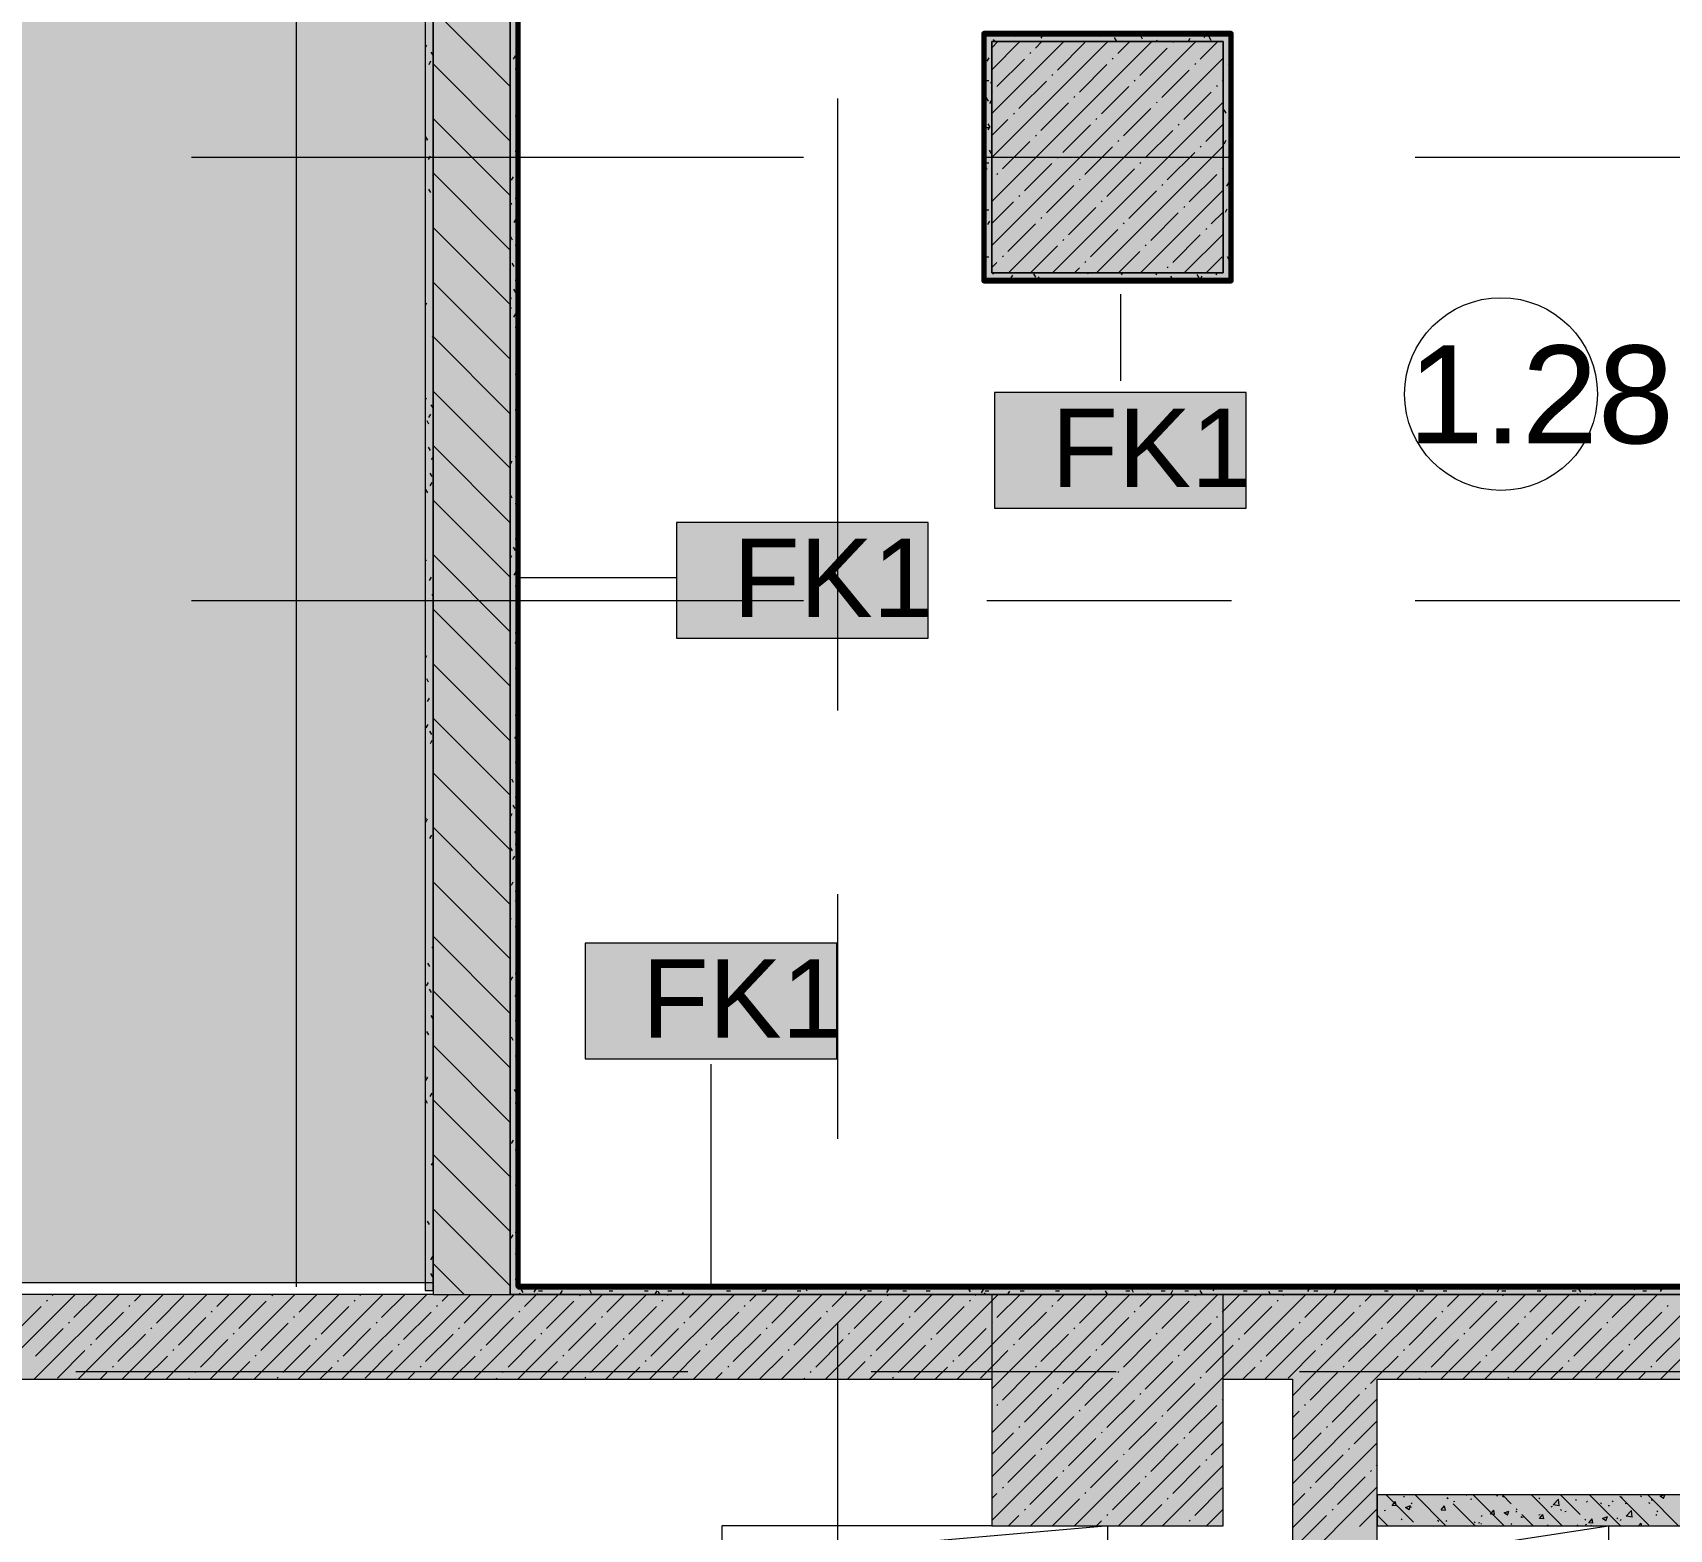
# Model space of a CAD drawing. Header units: millimetres. Extents: x -3817 to 677485, y -22715 to 103890.
# Drawn here: x 27765 to 32011, y 16502 to 20384 of the extents above; entities that cross this region are included whole.
import ezdxf

# ---------------------------------------------------------------- set-up
doc = ezdxf.new("R2010")
doc.units = ezdxf.units.MM
doc.layers.add('PDF _Геометрия', color=7, linetype='Continuous', true_color=0x1d1d1d)
doc.layers.add('PDF _Сплошная заливка', color=7, linetype='Continuous', true_color=0xffffff)
doc.layers.add('PDF _Текст', color=7, linetype='Continuous')
doc.styles.add('PDF GOST-Common', font='arial.ttf')

msp = doc.modelspace()

# ---------------------------------------------------------------- hatches: boundary and pattern name
at = {"layer": 'PDF _Сплошная заливка', "transparency": 33554559}
for points in [[(29003.3, 17131.3), (29023.3, 17132.3), (29023.3, 21811.3), (29003.3, 21811.3), (29003.3, 18863.3)], [(30853.3, 20361.3), (30853.3, 20381.3), (30233.3, 20381.3), (30233.3, 20361.3), (30253.3, 20361.3)], [(30853.3, 19761.3), (30873.3, 19761.3), (30873.3, 20381.3), (30853.3, 20381.3), (30853.3, 20361.3)], [(33133.3, 17111.3), (33633.7, 17111.3), (33633.7, 17131.3), (29003.3, 17131.3), (29003.3, 17111.3), (31253.3, 17111.3)], [(31253.3, 15691.3), (31253.3, 16891.3), (31033.3, 16891.3), (31033.3, 15691.3), (31121.3, 15691.3)]]:
    msp.add_hatch(color=256, dxfattribs=at).paths.add_polyline_path(points)
at = {"layer": 'PDF _Сплошная заливка', "true_color": 0xd9d9d9, "transparency": 33554559}
msp.add_hatch(color=254, dxfattribs=at).paths.add_polyline_path([(28783.3, 17142.3), (28803.3, 17142.3), (28803.3, 21111.3), (23933.3, 21111.3), (23933.3, 21099.8), (25312.5, 19348.5), (24999.2, 18764.4), (25916, 19539.8), (25643.1, 18916.1), (27040, 17142.3), (28404, 17142.3)])
at = {"layer": 'PDF _Сплошная заливка', "transparency": 33554559}
h = msp.add_hatch(color=256, dxfattribs=at)
h.paths.add_polyline_path([(26653.3, 16891.3), (30253.3, 16891.3), (30253.3, 17111.3), (26653.3, 17111.3), (26653.3, 16999.3)], flags=0)
h.paths.add_polyline_path([(26053.3, 16891.3), (26053.3, 17111.3), (22753.3, 17111.3), (22753.3, 16891.3), (25686.6, 16891.3)], flags=0)
h.paths.add_polyline_path([(31253.3, 16891.3), (33133.3, 16891.3), (33133.3, 17111.3), (30853.3, 17111.3), (30853.3, 16891.3), (31121.3, 16891.3)], flags=0)

# ---------------------------------------------------------------- linework, layer by layer
at = {"layer": 'PDF _Геометрия', "color": 9, "lineweight": 9, "true_color": 0xc0c0c0}
for points in [[(26593.3, 28410.9), (28803.3, 28410.9), (28803.3, 17111.3), (22753.3, 17111.3), (22753.3, 16891.3), (24383.3, 16891.3), (24383.3, 15911.3), (23033.3, 15911.3), (23033.3, 16511.3), (23033.3, 16711.3), (22753.3, 16711.3), (22753.3, 16511.3), (22833.3, 16511.3), (22833.3, 15911.3), (22833.3, 15691.3), (22833.3, 16491.3), (22833.3, 16511.3), (22153.3, 16511.3), (22153.3, 17111.3), (22153.3, 17121.3), (22133.3, 17121.3), (22133.3, 17111.3), (22133.3, 16491.3), (22153.3, 16491.3)], [(33133.3, 17111.3), (29003.3, 17111.3), (29003.3, 21811.3), (34253.3, 21811.3)], [(34253.3, 21811.3), (29023.3, 21811.3), (29003.3, 21811.3), (29003.3, 17131.3), (29003.3, 17111.3), (33633.7, 17111.3)], [(33612.7, 17131.3), (29023.3, 17131.3)], [(30853.3, 16891.3), (31033.3, 16891.3), (31033.3, 15911.3), (24583.3, 15911.3), (24583.3, 16891.3), (26053.3, 16891.3)], [(26653.3, 16891.3), (30253.3, 16891.3)], [(33133.3, 16591.3), (31253.3, 16591.3), (31253.3, 16891.3), (33133.3, 16891.3)], [(33653.7, 15891.3), (31253.3, 15891.3), (31253.3, 15911.3), (31253.3, 16511.3), (33133.3, 16511.3)]]:
    msp.add_lwpolyline(points, dxfattribs=at)
for points in [[(28783.3, 28401.3), (28783.3, 17121.3), (28803.3, 17121.3), (28803.3, 28401.3)], [(30853.3, 20381.3), (30233.3, 20381.3), (30233.3, 20361.3), (30233.3, 19741.3), (30253.3, 19741.3), (30873.3, 19741.3), (30873.3, 19761.3), (30873.3, 20381.3)], [(30853.3, 19761.3), (30253.3, 19761.3), (30253.3, 20361.3), (30853.3, 20361.3)]]:
    msp.add_lwpolyline(points, close=True, dxfattribs=at)
at = {"layer": 'PDF _Геометрия', "color": 7, "lineweight": 9}
for points in [[(29023.3, 17132.3), (29023.3, 21791.3)], [(30587.1, 19706.5), (30587.1, 19480.9)], [(29023.8, 18971.5), (29434.7, 18971.5)], [(29524.8, 17131.8), (29524.8, 17708.6)], [(28803.3, 17111.3), (29003.3, 17111.3)], [(31253.3, 16511.3), (31253.3, 16591.3), (31253.3, 16511.3), (31853.3, 16511.3), (31853.3, 16111.3), (31253.3, 16111.3), (31333.3, 16431.3), (31853.3, 16511.3)], [(30553.3, 16511.3), (30553.3, 16111.8), (29553.3, 16111.8), (29553.3, 16511.8), (30253.3, 16511.8)], [(29553.3, 16111.8), (29633.3, 16431.8), (30547.8, 16511.3)]]:
    msp.add_lwpolyline(points, dxfattribs=at)
at = {"layer": 'PDF _Геометрия', "color": 231, "lineweight": 9, "true_color": 0xff80c0}
msp.add_lwpolyline([(29024.3, 21791.3), (29023.3, 21791.3), (29023.3, 17132.3), (29023.3, 17131.3)], dxfattribs=at)
at = {"layer": 'PDF _Геометрия', "color": 231, "lineweight": 70, "true_color": 0xff80c0}
for points in [[(33613.7, 17131.3), (33613.7, 19620.3), (33612.7, 19620.3), (33612.7, 17132.3), (29024.3, 17132.3), (29024.3, 21790.3), (34232.3, 21790.3), (34232.3, 21661.3), (34233.3, 21661.3)], [(29023.3, 17131.3), (33612.7, 17131.3)]]:
    msp.add_lwpolyline(points, dxfattribs=at)
at = {"layer": 'PDF _Геометрия', "color": 8, "lineweight": 9, "true_color": 0x808080}
msp.add_lwpolyline([(28803.3, 21111.3), (23924.2, 21111.3), (25312.5, 19348.5), (24999.2, 18764.4), (25916, 19539.8), (25643.1, 18916.1), (27040, 17142.3), (28803.3, 17142.3)], close=True, dxfattribs=at)
at = {"layer": 'PDF _Геометрия', "color": 253, "lineweight": 9, "true_color": 0xaaaaaa}
for points in [[(28447.8, 21111.3), (28447.8, 17131.3)], [(29853.3, 18626), (29853.3, 20213.5)], [(28176.9, 20061.3), (29764.4, 20061.3)], [(30240.6, 20061.3), (30875.6, 20061.3)], [(31351.9, 20061.3), (32939.4, 20061.3)], [(28176.9, 18911.3), (29764.4, 18911.3)], [(30240.6, 18911.3), (30875.6, 18911.3)], [(31351.9, 18911.3), (32939.4, 18911.3)], [(29853.3, 17514.8), (29853.3, 18149.8)], [(29853.3, 15451), (29853.3, 17038.5)], [(27876.9, 16911.3), (29464.4, 16911.3)], [(29940.6, 16911.3), (30575.6, 16911.3)], [(31051.9, 16911.3), (32639.4, 16911.3)]]:
    msp.add_lwpolyline(points, dxfattribs=at)
at = {"layer": 'PDF _Геометрия', "lineweight": 9}
for points in [[(29003.3, 20244.7), (28803.3, 20444.7)], [(30253.3, 20288.3), (30326.3, 20361.3)], [(30253.3, 20174.3), (30440.3, 20361.3)], [(30253.3, 20060.2), (30554.4, 20361.3)], [(30253.3, 19946.2), (30668.4, 20361.3)], [(30253.3, 19832.1), (30782.5, 20361.3)], [(30253.3, 20345.3), (30269.3, 20361.3)], [(30366.5, 20344.6), (30383.3, 20361.3)], [(30423.5, 20287.5), (30494.8, 20358.8)], [(30580.4, 20330.3), (30611.4, 20361.3)], [(30637.4, 20273.3), (30708.7, 20344.6)], [(30722.9, 20358.8), (30725.3, 20361.2)], [(30794.2, 20316), (30839.5, 20361.3)], [(29003.3, 20103.2), (28803.3, 20303.2)], [(30266.7, 20244.8), (30338, 20316)], [(30296.5, 19761.3), (30853.3, 20318.1)], [(30352.3, 20330.3), (30354.6, 20332.7)], [(30480.6, 20230.5), (30551.9, 20301.8)], [(30566.1, 20316), (30568.5, 20318.4)], [(30779.9, 20301.8), (30782.3, 20304.2)], [(30323.8, 20187.7), (30395, 20259)], [(30409.3, 20273.3), (30411.7, 20275.6)], [(30623.1, 20259), (30625.5, 20261.4)], [(30694.4, 20216.3), (30765.7, 20287.5)], [(30851.2, 20259), (30853.3, 20261.1)], [(30253.3, 20231.3), (30254.8, 20232.9)], [(30466.3, 20216.3), (30468.7, 20218.6)], [(30537.6, 20173.5), (30608.9, 20244.8)], [(30751.4, 20159.2), (30822.7, 20230.5)], [(30837, 20244.8), (30839.3, 20247.1)], [(30309.5, 20173.5), (30311.9, 20175.9)], [(30380.8, 20130.7), (30452.1, 20202)], [(30410.6, 19761.3), (30853.3, 20204)], [(30594.6, 20116.5), (30665.9, 20187.7)], [(30680.2, 20202), (30682.5, 20204.4)], [(29003.3, 19961.8), (28803.3, 20161.8)], [(30253.3, 20117.3), (30295.2, 20159.2)], [(30437.8, 20073.7), (30509.1, 20145)], [(30523.3, 20159.2), (30525.7, 20161.6)], [(30651.6, 20059.4), (30722.9, 20130.7)], [(30737.2, 20145), (30739.6, 20147.3)], [(30808.5, 20102.2), (30853.3, 20147)], [(30281, 20030.9), (30352.3, 20102.2)], [(30366.5, 20116.5), (30368.9, 20118.8)], [(30494.8, 20016.7), (30566.1, 20087.9)], [(30524.6, 19761.3), (30853.3, 20090)], [(30580.4, 20102.2), (30582.7, 20104.6)], [(30794.2, 20087.9), (30796.6, 20090.3)], [(30338, 19973.9), (30409.3, 20045.2)], [(30423.5, 20059.4), (30425.9, 20061.8)], [(30637.4, 20045.2), (30639.8, 20047.6)], [(30708.7, 20002.4), (30779.9, 20073.7)], [(29003.3, 19820.4), (28803.3, 20020.4)], [(30266.7, 20016.7), (30269.1, 20019)], [(30480.6, 20002.4), (30482.9, 20004.8)], [(30551.9, 19959.6), (30623.1, 20030.9)], [(30765.7, 19945.4), (30837, 20016.7)], [(30851.2, 20030.9), (30853.3, 20033)], [(30323.8, 19959.6), (30326.1, 19962)], [(30395, 19916.9), (30466.3, 19988.2)], [(30608.9, 19902.6), (30680.2, 19973.9)], [(30638.7, 19761.3), (30853.3, 19975.9)], [(30694.4, 19988.2), (30696.8, 19990.5)], [(30253.3, 19889.2), (30309.5, 19945.4)], [(30452.1, 19859.9), (30523.3, 19931.1)], [(30537.6, 19945.4), (30540, 19947.8)], [(30665.9, 19845.6), (30737.2, 19916.9)], [(30751.4, 19931.1), (30753.8, 19933.5)], [(30822.7, 19888.4), (30853.3, 19918.9)], [(29003.3, 19679), (28803.3, 19879)], [(30295.2, 19817.1), (30366.5, 19888.4)], [(30380.8, 19902.6), (30383.1, 19905)], [(30509.1, 19802.8), (30580.4, 19874.1)], [(30594.6, 19888.4), (30597, 19890.7)], [(30808.5, 19874.1), (30810.8, 19876.5)], [(30353.6, 19761.3), (30423.5, 19831.3)], [(30437.8, 19845.6), (30440.2, 19848)], [(30651.6, 19831.3), (30654, 19833.7)], [(30722.9, 19788.6), (30794.2, 19859.9)], [(30752.7, 19761.3), (30853.3, 19861.9)], [(30281, 19802.8), (30283.4, 19805.2)], [(30494.8, 19788.6), (30497.2, 19790.9)], [(30581.7, 19761.3), (30637.4, 19817.1)], [(30809.8, 19761.3), (30851.2, 19802.8)], [(30253.3, 19775.1), (30266.7, 19788.6)], [(30467.6, 19761.3), (30480.6, 19774.3)], [(30708.7, 19774.3), (30711, 19776.7)], [(29003.3, 19537.6), (28803.3, 19737.6)], [(29003.3, 19396.1), (28803.3, 19596.1)], [(29003.3, 19254.7), (28803.3, 19454.7)], [(29003.3, 19113.3), (28803.3, 19313.3)], [(29003.3, 18971.9), (28803.3, 19171.9)], [(29003.3, 18830.4), (28803.3, 19030.4)], [(29003.3, 18689), (28803.3, 18889)], [(29003.3, 18547.6), (28803.3, 18747.6)], [(29003.3, 18406.2), (28803.3, 18606.2)], [(29003.3, 18264.8), (28803.3, 18464.8)], [(29003.3, 18123.3), (28803.3, 18323.3)], [(29003.3, 17981.9), (28803.3, 18181.9)], [(29003.3, 17840.5), (28803.3, 18040.5)], [(29003.3, 17699.1), (28803.3, 17899.1)], [(29003.3, 17557.7), (28803.3, 17757.7)], [(29003.3, 17416.2), (28803.3, 17616.2)], [(29003.3, 17274.8), (28803.3, 17474.8)], [(29003.3, 17133.4), (28803.3, 17333.4)], [(28883.9, 17111.3), (28803.3, 17192)], [(27654.6, 16891.3), (27874.6, 17111.3)], [(27714.9, 17008.6), (27786.2, 17079.9)], [(27768.7, 16891.3), (27988.7, 17111.3)], [(27800.4, 17094.2), (27802.8, 17096.5)], [(27814.7, 17108.4), (27817.6, 17111.3)], [(27871.7, 17051.4), (27931.7, 17111.3)], [(27882.7, 16891.3), (28102.7, 17111.3)], [(27996.8, 16891.3), (28216.8, 17111.3)], [(28014.3, 17079.9), (28016.6, 17082.3)], [(28028.5, 17094.2), (28045.7, 17111.3)], [(28085.5, 17037.1), (28156.8, 17108.4)], [(28110.8, 16891.3), (28330.8, 17111.3)], [(28224.9, 16891.3), (28444.9, 17111.3)], [(28242.4, 17079.9), (28273.8, 17111.3)], [(28299.4, 17022.9), (28370.7, 17094.2)], [(28338.9, 16891.3), (28558.9, 17111.3)], [(28384.9, 17108.4), (28387.3, 17110.8)], [(28453, 16891.3), (28673, 17111.3)], [(28456.2, 17065.6), (28501.9, 17111.3)], [(28513.2, 17008.6), (28584.5, 17079.9)], [(28567, 16891.3), (28787, 17111.3)], [(28598.8, 17094.2), (28601.1, 17096.5)], [(28613, 17108.4), (28616, 17111.3)], [(28670, 17051.4), (28730, 17111.3)], [(28681.1, 16891.3), (28901.1, 17111.3)], [(28795.1, 16891.3), (29015.1, 17111.3)], [(28812.6, 17079.9), (28815, 17082.3)], [(28826.9, 17094.2), (28844, 17111.3)], [(28883.9, 17037.1), (28955.2, 17108.4)], [(28909.2, 16891.3), (29129.2, 17111.3)], [(29023.2, 16891.3), (29243.2, 17111.3)], [(29040.7, 17079.9), (29072.1, 17111.3)], [(29097.7, 17022.9), (29169, 17094.2)], [(29137.3, 16891.3), (29357.3, 17111.3)], [(29183.3, 17108.4), (29185.6, 17110.8)], [(29251.3, 16891.3), (29471.3, 17111.3)], [(29254.5, 17065.6), (29300.2, 17111.3)], [(29311.6, 17008.6), (29382.8, 17079.9)], [(29365.4, 16891.3), (29585.4, 17111.3)], [(29397.1, 17094.2), (29399.5, 17096.5)], [(29411.4, 17108.4), (29414.3, 17111.3)], [(29468.4, 17051.4), (29528.3, 17111.3)], [(29479.4, 16891.3), (29699.4, 17111.3)], [(29593.5, 16891.3), (29813.5, 17111.3)], [(29610.9, 17079.9), (29613.3, 17082.3)], [(29625.2, 17094.2), (29642.4, 17111.3)], [(29682.2, 17037.1), (29753.5, 17108.4)], [(29707.5, 16891.3), (29927.5, 17111.3)], [(29821.6, 16891.3), (30041.6, 17111.3)], [(29839, 17079.9), (29870.5, 17111.3)], [(29896.1, 17022.9), (29967.3, 17094.2)], [(29935.6, 16891.3), (30155.6, 17111.3)], [(29981.6, 17108.4), (29984, 17110.8)], [(30049.7, 16891.3), (30253.3, 17094.9), (30269.7, 17111.3)], [(30052.9, 17065.6), (30098.6, 17111.3)], [(30109.9, 17008.6), (30181.2, 17079.9)], [(30163.7, 16891.3), (30253.3, 16980.9), (30383.7, 17111.3)], [(30195.4, 17094.2), (30197.8, 17096.5)], [(30209.7, 17108.4), (30212.6, 17111.3)], [(30253.3, 16866.8), (30497.8, 17111.3)], [(30253.3, 16752.8), (30611.8, 17111.3)], [(30253.3, 16638.7), (30725.9, 17111.3)], [(30253.3, 16524.7), (30839.9, 17111.3)], [(30266.7, 17051.4), (30326.7, 17111.3)], [(30354, 16511.3), (30853.3, 17010.7), (30954, 17111.3)], [(30409.3, 17079.9), (30411.7, 17082.3)], [(30423.5, 17094.2), (30440.7, 17111.3)], [(30468, 16511.3), (30853.3, 16896.6), (31068, 17111.3)], [(30480.6, 17037.1), (30551.9, 17108.4)], [(30637.4, 17079.9), (30668.8, 17111.3)], [(30694.4, 17022.9), (30765.7, 17094.2)], [(30779.9, 17108.4), (30782.3, 17110.8)], [(30851.2, 17065.6), (30853.3, 17067.7), (30896.9, 17111.3)], [(30908.3, 17008.6), (30979.5, 17079.9)], [(30962.1, 16891.3), (31182.1, 17111.3)], [(30993.8, 17094.2), (30996.2, 17096.5)], [(31008, 17108.4), (31011, 17111.3)], [(31033.3, 16848.5), (31076.1, 16891.3), (31296.1, 17111.3)], [(31033.3, 16734.5), (31190.2, 16891.3), (31410.2, 17111.3)], [(31065.1, 17051.4), (31125, 17111.3)], [(31207.6, 17079.9), (31210, 17082.3)], [(31221.9, 17094.2), (31239.1, 17111.3)], [(31278.9, 17037.1), (31350.2, 17108.4)], [(31304.2, 16891.3), (31524.2, 17111.3)], [(31418.3, 16891.3), (31638.3, 17111.3)], [(31435.7, 17079.9), (31467.2, 17111.3)], [(31492.8, 17022.9), (31564, 17094.2)], [(31532.3, 16891.3), (31752.3, 17111.3)], [(31578.3, 17108.4), (31580.7, 17110.8)], [(31646.4, 16891.3), (31866.4, 17111.3)], [(31649.6, 17065.6), (31695.3, 17111.3)], [(31706.6, 17008.6), (31777.9, 17079.9)], [(31760.4, 16891.3), (31980.4, 17111.3)], [(31792.1, 17094.2), (31794.5, 17096.5)], [(31806.4, 17108.4), (31809.3, 17111.3)], [(31863.4, 17051.4), (31923.4, 17111.3)], [(31874.5, 16891.3), (32094.5, 17111.3)], [(31988.5, 16891.3), (32208.5, 17111.3)], [(32006, 17079.9), (32008.4, 17082.3)], [(27857.4, 17037.1), (27859.8, 17039.5)], [(27928.7, 16994.4), (28000, 17065.6)], [(28142.6, 16980.1), (28213.8, 17051.4)], [(28228.1, 17065.6), (28230.5, 17068)], [(28356.4, 16965.9), (28427.7, 17037.1)], [(28441.9, 17051.4), (28444.3, 17053.8)], [(28655.8, 17037.1), (28658.2, 17039.5)], [(28727.1, 16994.4), (28798.3, 17065.6)], [(28940.9, 16980.1), (29012.2, 17051.4)], [(29026.4, 17065.6), (29028.8, 17068)], [(29154.7, 16965.9), (29226, 17037.1)], [(29240.3, 17051.4), (29242.7, 17053.8)], [(29454.1, 17037.1), (29456.5, 17039.5)], [(29525.4, 16994.4), (29596.7, 17065.6)], [(29739.3, 16980.1), (29810.5, 17051.4)], [(29824.8, 17065.6), (29827.2, 17068)], [(29953.1, 16965.9), (30024.4, 17037.1)], [(30038.6, 17051.4), (30041, 17053.8)], [(30253.3, 17037.9), (30254.8, 17039.5)], [(30323.8, 16994.4), (30395, 17065.6)], [(30537.6, 16980.1), (30608.9, 17051.4)], [(30623.1, 17065.6), (30625.5, 17068)], [(30751.4, 16965.9), (30822.7, 17037.1)], [(30837, 17051.4), (30839.3, 17053.8)], [(31050.8, 17037.1), (31053.2, 17039.5)], [(31122.1, 16994.4), (31193.4, 17065.6)], [(31335.9, 16980.1), (31407.2, 17051.4)], [(31421.5, 17065.6), (31423.8, 17068)], [(31549.8, 16965.9), (31621.1, 17037.1)], [(31635.3, 17051.4), (31637.7, 17053.8)], [(31849.2, 17037.1), (31851.5, 17039.5)], [(31920.4, 16994.4), (31991.7, 17065.6)], [(27771.9, 16951.6), (27843.2, 17022.9)], [(27985.7, 16937.3), (28057, 17008.6)], [(28071.3, 17022.9), (28073.7, 17025.2)], [(28199.6, 16923.1), (28270.9, 16994.4)], [(28285.1, 17008.6), (28287.5, 17011)], [(28499, 16994.4), (28501.3, 16996.7)], [(28570.2, 16951.6), (28641.5, 17022.9)], [(28784.1, 16937.3), (28855.4, 17008.6)], [(28869.6, 17022.9), (28872, 17025.2)], [(28997.9, 16923.1), (29069.2, 16994.4)], [(29083.5, 17008.6), (29085.8, 17011)], [(29297.3, 16994.4), (29299.7, 16996.7)], [(29368.6, 16951.6), (29439.9, 17022.9)], [(29582.4, 16937.3), (29653.7, 17008.6)], [(29668, 17022.9), (29670.3, 17025.2)], [(29796.3, 16923.1), (29867.6, 16994.4)], [(29881.8, 17008.6), (29884.2, 17011)], [(30095.7, 16994.4), (30098, 16996.7)], [(30166.9, 16951.6), (30238.2, 17022.9)], [(30380.8, 16937.3), (30452.1, 17008.6)], [(30466.3, 17022.9), (30468.7, 17025.2)], [(30594.6, 16923.1), (30665.9, 16994.4)], [(30680.2, 17008.6), (30682.5, 17011)], [(30894, 16994.4), (30896.4, 16996.7)], [(30965.3, 16951.6), (31036.6, 17022.9)], [(31179.1, 16937.3), (31250.4, 17008.6)], [(31264.7, 17022.9), (31267, 17025.2)], [(31393, 16923.1), (31464.2, 16994.4)], [(31478.5, 17008.6), (31480.9, 17011)], [(31692.3, 16994.4), (31694.7, 16996.7)], [(31763.6, 16951.6), (31834.9, 17022.9)], [(31977.5, 16937.3), (32048.7, 17008.6)], [(27828.9, 16894.6), (27900.2, 16965.9)], [(27914.5, 16980.1), (27916.8, 16982.5)], [(28053.8, 16891.3), (28114, 16951.6)], [(28128.3, 16965.9), (28130.7, 16968.2)], [(28342.1, 16951.6), (28344.5, 16954)], [(28413.4, 16908.8), (28484.7, 16980.1)], [(28627.3, 16894.6), (28698.6, 16965.9)], [(28712.8, 16980.1), (28715.2, 16982.5)], [(28852.1, 16891.3), (28912.4, 16951.6)], [(28926.6, 16965.9), (28929, 16968.2)], [(29140.5, 16951.6), (29142.9, 16954)], [(29211.8, 16908.8), (29283.1, 16980.1)], [(29425.6, 16894.6), (29496.9, 16965.9)], [(29511.2, 16980.1), (29513.5, 16982.5)], [(29650.5, 16891.3), (29710.7, 16951.6)], [(29725, 16965.9), (29727.4, 16968.2)], [(29938.8, 16951.6), (29941.2, 16954)], [(30010.1, 16908.8), (30081.4, 16980.1)], [(30224, 16894.6), (30253.3, 16923.9), (30295.2, 16965.9)], [(30309.5, 16980.1), (30311.9, 16982.5)], [(30437.8, 16880.3), (30509.1, 16951.6)], [(30523.3, 16965.9), (30525.7, 16968.2)], [(30737.2, 16951.6), (30739.6, 16954)], [(30808.5, 16908.8), (30853.3, 16953.6), (30879.7, 16980.1)], [(31022.3, 16894.6), (31093.6, 16965.9)], [(31107.8, 16980.1), (31110.2, 16982.5)], [(31236.1, 16880.3), (31247.2, 16891.3), (31307.4, 16951.6)], [(31321.7, 16965.9), (31324.1, 16968.2)], [(31535.5, 16951.6), (31537.9, 16954)], [(31606.8, 16908.8), (31678.1, 16980.1)], [(31820.6, 16894.6), (31891.9, 16965.9)], [(31906.2, 16980.1), (31908.6, 16982.5)], [(27939.8, 16891.3), (27957.2, 16908.8)], [(27971.5, 16923.1), (27973.9, 16925.5)], [(28185.3, 16908.8), (28187.7, 16911.2)], [(28281.9, 16891.3), (28327.9, 16937.3)], [(28510, 16891.3), (28541.7, 16923.1)], [(28556, 16937.3), (28558.4, 16939.7)], [(28738.1, 16891.3), (28755.6, 16908.8)], [(28769.8, 16923.1), (28772.2, 16925.5)], [(28983.7, 16908.8), (28986, 16911.2)], [(29080.2, 16891.3), (29126.2, 16937.3)], [(29308.3, 16891.3), (29340.1, 16923.1)], [(29354.3, 16937.3), (29356.7, 16939.7)], [(29536.4, 16891.3), (29553.9, 16908.8)], [(29568.2, 16923.1), (29570.5, 16925.5)], [(29782, 16908.8), (29784.4, 16911.2)], [(29878.6, 16891.3), (29924.6, 16937.3)], [(30106.7, 16891.3), (30138.4, 16923.1)], [(30152.7, 16937.3), (30155, 16939.7)], [(30281, 16837.5), (30352.3, 16908.8)], [(30366.5, 16923.1), (30368.9, 16925.5)], [(30580.4, 16908.8), (30582.7, 16911.2)], [(30651.6, 16866.1), (30722.9, 16937.3)], [(30905, 16891.3), (30936.8, 16923.1)], [(30951, 16937.3), (30953.4, 16939.7)], [(31079.3, 16837.5), (31133.1, 16891.3), (31150.6, 16908.8)], [(31164.9, 16923.1), (31167.2, 16925.5)], [(31378.7, 16908.8), (31381.1, 16911.2)], [(31475.3, 16891.3), (31521.3, 16937.3)], [(31703.4, 16891.3), (31735.1, 16923.1)], [(31749.4, 16937.3), (31751.7, 16939.7)], [(31931.5, 16891.3), (31949, 16908.8)], [(31963.2, 16923.1), (31965.6, 16925.5)], [(28167.9, 16891.3), (28171.1, 16894.6)], [(28399.2, 16894.6), (28401.5, 16896.9)], [(28966.2, 16891.3), (28969.4, 16894.6)], [(29197.5, 16894.6), (29199.9, 16896.9)], [(29764.5, 16891.3), (29767.8, 16894.6)], [(29995.9, 16894.6), (29998.2, 16896.9)], [(30423.5, 16866.1), (30425.9, 16868.4)], [(30494.8, 16823.3), (30566.1, 16894.6)], [(30708.7, 16809), (30779.9, 16880.3)], [(30794.2, 16894.6), (30796.6, 16896.9)], [(31221.9, 16866.1), (31224.3, 16868.4)], [(31361.2, 16891.3), (31364.5, 16894.6)], [(31592.6, 16894.6), (31594.9, 16896.9)], [(30266.7, 16823.3), (30269.1, 16825.7)], [(30338, 16780.5), (30409.3, 16851.8)], [(30551.9, 16766.3), (30623.1, 16837.5)], [(30637.4, 16851.8), (30639.8, 16854.2)], [(30765.7, 16752), (30837, 16823.3)], [(30851.2, 16837.5), (30853.3, 16839.6)], [(31033.3, 16620.4), (31253.3, 16840.4)], [(31065.1, 16823.3), (31067.4, 16825.7)], [(31136.4, 16780.5), (31207.6, 16851.8)], [(30395, 16723.5), (30466.3, 16794.8)], [(30480.6, 16809), (30482.9, 16811.4)], [(30582.1, 16511.3), (30853.3, 16782.6)], [(30608.9, 16709.2), (30680.2, 16780.5)], [(30694.4, 16794.8), (30696.8, 16797.1)], [(31033.3, 16791.5), (31050.8, 16809)], [(31193.4, 16723.5), (31253.3, 16783.4)], [(30253.3, 16695.8), (30309.5, 16752)], [(30323.8, 16766.3), (30326.1, 16768.6)], [(30452.1, 16666.5), (30523.3, 16737.8)], [(30537.6, 16752), (30540, 16754.4)], [(30751.4, 16737.8), (30753.8, 16740.1)], [(31036.6, 16680.7), (31107.8, 16752)], [(31122.1, 16766.3), (31124.5, 16768.6)], [(30295.2, 16623.7), (30366.5, 16695)], [(30380.8, 16709.2), (30383.1, 16711.6)], [(30594.6, 16695), (30597, 16697.4)], [(30665.9, 16652.2), (30737.2, 16723.5)], [(30822.7, 16695), (30853.3, 16725.5)], [(31033.3, 16506.4), (31253.3, 16726.4)], [(31093.6, 16623.7), (31164.9, 16695)], [(31179.1, 16709.2), (31181.5, 16711.6)], [(30437.8, 16652.2), (30440.2, 16654.6)], [(30509.1, 16609.4), (30580.4, 16680.7)], [(30696.1, 16511.3), (30853.3, 16668.5)], [(30722.9, 16595.2), (30794.2, 16666.5)], [(30808.5, 16680.7), (30810.8, 16683.1)], [(31236.1, 16652.2), (31238.5, 16654.6)], [(31250.4, 16666.5), (31253.3, 16669.3)], [(30281, 16609.4), (30283.4, 16611.8)], [(30352.3, 16566.7), (30423.5, 16638)], [(30566.1, 16552.4), (30637.4, 16623.7)], [(30651.6, 16638), (30654, 16640.3)], [(30779.9, 16538.2), (30851.2, 16609.4)], [(31033.3, 16392.3), (31253.3, 16612.3)], [(31079.3, 16609.4), (31081.7, 16611.8)], [(31150.6, 16566.7), (31221.9, 16638)], [(30253.3, 16581.7), (30266.7, 16595.2)], [(30411, 16511.3), (30480.6, 16580.9)], [(30494.8, 16595.2), (30497.2, 16597.6)], [(30639.1, 16511.3), (30694.4, 16566.7)], [(30708.7, 16580.9), (30711, 16583.3)], [(31033.3, 16563.4), (31065.1, 16595.2)], [(30296.9, 16511.3), (30323.8, 16538.2)], [(30338, 16552.4), (30340.4, 16554.8)], [(30525, 16511.3), (30537.6, 16523.9)], [(30551.9, 16538.2), (30554.2, 16540.5)], [(30765.7, 16523.9), (30768.1, 16526.3)], [(30810.2, 16511.3), (30853.3, 16554.5)], [(31050.8, 16466.9), (31122.1, 16538.2)], [(31136.4, 16552.4), (31138.7, 16554.8)], [(31207.6, 16509.7), (31253.3, 16555.3)]]:
    msp.add_lwpolyline(points, dxfattribs=at)
at = {"layer": 'PDF _Геометрия', "color": 253, "lineweight": 9, "true_color": 0x9b9b9b}
for points in [[(28786, 20351.7), (28783.3, 20347)], [(30234, 20360.4), (30233.3, 20359.1)], [(30235.6, 20382.2), (30245.6, 20382.2)], [(30261, 20361.3), (30257.8, 20366.9)], [(30316.5, 20381.3), (30312.2, 20374)], [(30327, 20382.2), (30337.1, 20382.2)], [(30357.2, 20377.6), (30355.1, 20381.3)], [(30385.3, 20378.6), (30380.3, 20369.9)], [(30388, 20382.2), (30398, 20382.2)], [(30534.9, 20374.6), (30531, 20381.3)], [(30540.4, 20382.2), (30550.4, 20382.2)], [(30576.6, 20363.4), (30571.5, 20372.1)], [(30631.8, 20382.2), (30641.9, 20382.2)], [(30644.6, 20367.5), (30639.6, 20376.2)], [(30683.4, 20361.3), (30681.2, 20365.1)], [(30723.3, 20382.2), (30733.3, 20382.2)], [(30767.1, 20369.4), (30762.5, 20361.3)], [(30808.7, 20380.5), (30803.7, 20371.8)], [(30822.3, 20364.5), (30817.3, 20373.2)], [(28797.1, 20310.1), (28792.1, 20301.4)], [(28803.3, 20325.9), (28798.6, 20334)], [(28803, 20321.3), (28803.3, 20321.3)], [(29016.5, 20324.2), (29011.4, 20315.5)], [(30245.2, 20318.8), (30240.1, 20310.1)], [(30872.7, 20308.4), (30867.7, 20299.7)], [(28803, 20260.3), (28803.3, 20260.3)], [(29016.4, 20290.8), (29023.3, 20290.8)], [(29023.3, 20275), (29022.6, 20273.9)], [(30235.6, 20260.3), (30245.6, 20260.3)], [(30253.3, 20252.9), (30250.7, 20257.3)], [(30853.3, 20290.8), (30855.2, 20290.8)], [(30244.6, 20206.9), (30239.6, 20215.6)], [(30252.2, 20209.1), (30247.2, 20200.4)], [(30853.3, 20199.3), (30855.2, 20199.3)], [(30861, 20175.6), (30855.9, 20184.4)], [(28803, 20168.9), (28803.3, 20168.9)], [(29016.4, 20168.9), (29023.3, 20168.9)], [(30235.6, 20138.4), (30245.6, 20138.4)], [(30248.1, 20141.1), (30243.1, 20132.3)], [(30248.7, 20138.9), (30243.6, 20147.6)], [(28784.9, 20106), (28783.3, 20103.2)], [(28789.5, 20105.9), (28784.5, 20114.6)], [(29004.2, 20120.1), (29003.3, 20118.5)], [(30860.4, 20104.3), (30855.4, 20095.6)], [(28796, 20064.4), (28791, 20055.6)], [(29016.4, 20077.4), (29023.3, 20077.4)], [(29023.3, 20066.8), (29019, 20074.1)], [(30235.6, 20046.9), (30245.6, 20046.9)], [(30252.7, 20070.9), (30247.7, 20079.6)], [(30853.3, 20077.4), (30855.2, 20077.4)], [(28803.3, 20015.9), (28802.2, 20014)], [(29011.3, 20010.5), (29006.3, 20001.8)], [(29023.3, 20005.8), (29023.1, 20006.1)], [(30241.6, 20029.2), (30236.6, 20037.9)], [(28797.7, 19969.9), (28792.6, 19978.6)], [(28803, 19986), (28803.3, 19986)], [(30867.5, 19994.6), (30862.5, 19985.9)], [(28803, 19925), (28803.3, 19925)], [(29007.2, 19942.4), (29003.3, 19935.6)], [(29016.4, 19955.5), (29023.3, 19955.5)], [(30234.5, 19919.6), (30233.3, 19921.7)], [(30235.6, 19925), (30245.6, 19925)], [(30853.3, 19955.5), (30855.2, 19955.5)], [(30863.4, 19926.6), (30858.4, 19917.9)], [(29018.4, 19900.8), (29013.3, 19892.1)], [(29021.1, 19887.7), (29016.1, 19896.4)], [(30247, 19895.3), (30242, 19886.6)], [(30873.3, 19882.7), (30869.6, 19876.3)], [(28803, 19833.6), (28803.3, 19833.6)], [(29009.9, 19846.1), (29004.9, 19854.8)], [(29016.4, 19833.6), (29023.3, 19833.6)], [(30238.6, 19851.5), (30233.6, 19860.2)], [(30253.3, 19845.1), (30253.2, 19845)], [(30853.3, 19864.1), (30855.2, 19864.1)], [(30235.6, 19803.1), (30245.6, 19803.1)], [(30870.2, 19793.8), (30865.2, 19802.6)], [(28783.5, 19750.5), (28783.3, 19751)], [(29014, 19778), (29009, 19786.7)], [(30253.3, 19765.2), (30252.9, 19765.8)], [(30257.9, 19757.1), (30255.5, 19761.3)], [(30306.9, 19755.2), (30301.9, 19746.5)], [(30326, 19761.2), (30325.9, 19761.3)], [(30367.6, 19750), (30362.6, 19758.7)], [(30374.9, 19751.1), (30369.9, 19742.4)], [(30407.8, 19741.3), (30404.2, 19747.6)], [(30503.7, 19758.2), (30501.8, 19761.3)], [(30592, 19761.3), (30589.3, 19756.5)], [(30681.4, 19755.2), (30677.8, 19761.3)], [(30723, 19744), (30718, 19752.8)], [(30791, 19748.1), (30786, 19756.8)], [(30798.4, 19753), (30793.4, 19744.3)], [(30838.4, 19761.3), (30835, 19755.4)], [(29018.1, 19710), (29013.1, 19718.7)], [(29016.4, 19742.1), (29023.3, 19742.1)], [(30357.5, 19742.1), (30367.6, 19742.1)], [(30448.9, 19742.1), (30459, 19742.1)], [(30509.9, 19742.1), (30520, 19742.1)], [(30662.3, 19742.1), (30672.4, 19742.1)], [(30753.7, 19742.1), (30763.8, 19742.1)], [(30756.7, 19741.8), (30756.5, 19741.3)], [(30830.1, 19741.3), (30827.6, 19745.7)], [(30845.2, 19742.1), (30855.2, 19742.1)], [(28786.8, 19682.6), (28783.3, 19676.5)], [(29006.1, 19696.7), (29003.3, 19691.7)], [(29006.9, 19668.4), (29003.3, 19674.7)], [(28803, 19650.7), (28803.3, 19650.7)], [(29017.3, 19655.1), (29012.2, 19646.3)], [(29016.4, 19620.2), (29023.3, 19620.2)], [(28803.3, 19594.4), (28801.9, 19596.8)], [(28803, 19589.7), (28803.3, 19589.7)], [(28803, 19498.3), (28803.3, 19498.3)], [(29003.9, 19490.6), (29003.3, 19491.8)], [(29016.4, 19498.3), (29023.3, 19498.3)], [(28785.7, 19436.8), (28783.3, 19432.6)], [(28803.3, 19411.5), (28798.9, 19419.1)], [(29016.4, 19406.9), (29023.3, 19406.9)], [(28792.8, 19368.7), (28787.7, 19377.4)], [(28796.8, 19395.2), (28791.8, 19386.5)], [(29023.3, 19396.2), (29018.2, 19404.9)], [(28796.9, 19300.7), (28791.8, 19309.4)], [(28803.3, 19284.4), (28798.9, 19276.8)], [(28803, 19315.4), (28803.3, 19315.4)], [(29016.4, 19284.9), (29023.3, 19284.9)], [(28800.9, 19232.7), (28795.9, 19241.4)], [(28803, 19254.5), (28803.3, 19254.5)], [(29008, 19273.3), (29003.3, 19265)], [(28789.8, 19191), (28784.8, 19199.7)], [(28799.8, 19217.5), (28794.8, 19208.8)], [(28803, 19163), (28803.3, 19163)], [(29009.1, 19176.9), (29004.1, 19185.6)], [(29016.4, 19163), (29023.3, 19163)], [(29016.4, 19071.6), (29023.3, 19071.6)], [(29006.9, 19027.5), (29003.3, 19021.2)], [(29017.3, 19040.8), (29012.3, 19049.5)], [(28786.8, 19013.3), (28783.3, 19019.4)], [(29018.1, 18985.9), (29013, 18977.2)], [(28798.7, 18971.7), (28793.7, 18963)], [(28803, 18980.1), (28803.3, 18980.1)], [(29016.4, 18949.7), (29023.3, 18949.7)], [(28803.3, 18923.8), (28801.1, 18927.6)], [(28803, 18919.2), (28803.3, 18919.2)], [(29023.3, 18872.9), (29020.1, 18867.5)], [(28803, 18827.7), (28803.3, 18827.7)], [(29016.4, 18827.7), (29023.3, 18827.7)], [(29021.1, 18808.2), (29016, 18799.5)], [(28786.5, 18767.6), (28783.3, 18762.1)], [(29016.4, 18736.3), (29023.3, 18736.3)], [(28792, 18699.6), (28786.9, 18708.3)], [(28793.6, 18658), (28788.5, 18649.3)], [(28803, 18644.9), (28803.3, 18644.9)], [(29023.3, 18664.7), (29021.5, 18667.7)], [(29016.4, 18614.4), (29023.3, 18614.4)], [(28789.5, 18589.9), (28784.4, 18581.2)], [(28800.1, 18563.5), (28795.1, 18572.2)], [(28803, 18583.9), (28803.3, 18583.9)], [(29020, 18562.4), (29014.9, 18553.7)], [(28800.6, 18548.3), (28795.6, 18539.6)], [(28803, 18492.5), (28803.3, 18492.5)], [(29016.4, 18492.5), (29023.3, 18492.5)], [(29023.3, 18481.8), (29018.5, 18490)], [(29012.4, 18439.7), (29007.4, 18448.4)], [(29016.4, 18401), (29023.3, 18401)], [(28786, 18344.2), (28783.3, 18348.9)], [(29007.7, 18358.4), (29003.3, 18350.6)], [(29016.5, 18371.6), (29011.5, 18380.4)], [(28788.4, 18344.2), (28783.4, 18335.5)], [(28799.5, 18302.6), (28794.5, 18293.9)], [(28803, 18309.6), (28803.3, 18309.6)], [(29020.6, 18303.6), (29015.5, 18312.3)], [(29009.4, 18262), (29004.4, 18270.7)], [(29016.4, 18279.1), (29023.3, 18279.1)], [(28803, 18248.6), (28803.3, 18248.6)], [(29014.8, 18248.7), (29009.8, 18240)], [(29010.7, 18180.6), (29005.7, 18171.9)], [(28803, 18157.2), (28803.3, 18157.2)], [(29016.4, 18157.2), (29023.3, 18157.2)], [(29021.9, 18139), (29016.8, 18130.3)], [(29006.4, 18084.3), (29003.3, 18089.8)], [(29016.4, 18065.7), (29023.3, 18065.7)], [(28803.3, 18009.4), (28801.4, 18012.7)], [(28795.3, 17962.4), (28790.2, 17971.1)], [(28803, 17974.3), (28803.3, 17974.3)], [(29023.3, 17994.2), (29020.7, 17998.6)], [(28790.3, 17920.8), (28785.3, 17912.1)], [(29009.6, 17934.9), (29004.6, 17926.2)], [(29016.4, 17943.8), (29023.3, 17943.8)], [(28799.3, 17894.3), (28794.3, 17903)], [(28803, 17913.3), (28803.3, 17913.3)], [(29020.8, 17893.3), (29015.7, 17884.6)], [(28792.3, 17784.7), (28787.2, 17793.4)], [(28803.3, 17826.6), (28798.4, 17835)], [(28803, 17821.9), (28803.3, 17821.9)], [(29016.4, 17821.9), (29023.3, 17821.9)], [(29011.6, 17770.5), (29006.6, 17779.2)], [(29016.4, 17730.5), (29023.3, 17730.5)], [(28785.2, 17675), (28783.3, 17678.3)], [(28789.2, 17675), (28784.2, 17666.3)], [(28800.3, 17633.4), (28795.3, 17624.7)], [(28803, 17639), (28803.3, 17639)], [(29019.8, 17634.4), (29014.7, 17643.1)], [(28789.3, 17606.9), (28784.3, 17615.7)], [(29004.4, 17621.1), (29003.3, 17619.1)], [(29016.4, 17608.5), (29023.3, 17608.5)], [(28803, 17578.1), (28803.3, 17578.1)], [(28803.3, 17516.5), (28802.4, 17515)], [(29011.5, 17511.5), (29006.5, 17502.8)], [(28803.3, 17455.6), (28798.3, 17447)], [(28803, 17486.6), (28803.3, 17486.6)], [(29016.4, 17486.6), (29023.3, 17486.6)], [(29005.6, 17415.1), (29003.3, 17419.2)], [(29016.4, 17395.2), (29023.3, 17395.2)], [(28794.5, 17293.2), (28789.4, 17301.9)], [(28803, 17303.7), (28803.3, 17303.7)], [(28803, 17242.8), (28803.3, 17242.8)], [(29010.4, 17265.7), (29005.4, 17257)], [(29016.4, 17273.3), (29023.3, 17273.3)], [(28802.2, 17210), (28797.2, 17201.2)], [(29021.6, 17224.1), (29016.5, 17215.4)], [(28802.6, 17157.1), (28797.6, 17165.8)], [(28803, 17151.3), (28803.3, 17151.3)], [(29016.4, 17151.3), (29023.3, 17151.3)], [(29028.6, 17114.4), (29026.9, 17111.3)], [(29037.2, 17116.6), (29032.2, 17125.3)], [(29070.3, 17125.6), (29065.3, 17116.9)], [(29075.4, 17111.3), (29073.8, 17114.1)], [(29077.3, 17120.9), (29087.4, 17120.9)], [(29138.3, 17121.5), (29133.3, 17112.8)], [(29214.9, 17113.6), (29209.9, 17122.3)], [(29260.2, 17120.9), (29270.3, 17120.9)], [(29284.8, 17131.3), (29284.6, 17131)], [(29351.7, 17120.9), (29361.7, 17120.9)], [(29384.1, 17120.4), (29379, 17111.7)], [(29392.2, 17111.3), (29387.6, 17119.3)], [(29412.6, 17120.9), (29422.7, 17120.9)], [(29452.1, 17116.3), (29449.2, 17111.3)], [(29565, 17120.9), (29575.1, 17120.9)], [(29656.5, 17120.9), (29666.5, 17120.9)], [(29671.4, 17130.5), (29666.4, 17121.8)], [(29732.8, 17131), (29732.6, 17131.3)], [(29747.9, 17120.9), (29758, 17120.9)], [(29774.4, 17119.9), (29769.4, 17128.6)], [(29875.5, 17118.2), (29871.6, 17111.3)], [(29917.2, 17129.4), (29912.1, 17120.7)], [(29930.8, 17120.9), (29940.8, 17120.9)], [(29985.2, 17125.3), (29980.2, 17116.6)], [(30022.2, 17120.9), (30032.3, 17120.9)], [(30083.2, 17120.9), (30093.2, 17120.9)], [(30088.2, 17125), (30084.5, 17131.3)], [(30156.2, 17129.1), (30154.9, 17131.3)], [(30197.8, 17118), (30192.8, 17126.7)], [(30230.9, 17124.2), (30225.9, 17115.5)], [(30236.9, 17111.3), (30234.5, 17115.5)], [(30235.6, 17120.9), (30245.6, 17120.9)], [(30299, 17120.1), (30293.9, 17111.4)], [(30327, 17120.9), (30337.1, 17120.9)], [(30333.9, 17126.1), (30330.9, 17131.3)], [(30418.5, 17120.9), (30428.5, 17120.9)], [(30511.6, 17123.1), (30506.9, 17131.3)], [(30516.6, 17131.3), (30513.3, 17125.6)], [(30553.3, 17112), (30548.2, 17120.7)], [(30601.3, 17120.9), (30611.4, 17120.9)], [(30621.3, 17116.1), (30616.3, 17124.8)], [(30659.2, 17111.3), (30657.9, 17113.6)], [(30692.8, 17120.9), (30702.8, 17120.9)], [(30722.4, 17122), (30717.4, 17113.3)], [(30753.7, 17120.9), (30763.8, 17120.9)], [(30763, 17131.3), (30759, 17124.5)], [(30799, 17113.1), (30794, 17121.8)], [(30832.1, 17129.1), (30827, 17120.4)], [(30906.1, 17120.9), (30916.2, 17120.9)], [(30976, 17111.3), (30971.7, 17118.8)], [(30997.6, 17120.9), (31007.6, 17120.9)], [(31077.8, 17128), (31072.8, 17119.3)], [(31089, 17120.9), (31099.1, 17120.9)], [(31145.8, 17123.9), (31140.8, 17115.2)], [(31271.9, 17120.9), (31282, 17120.9)], [(31316.9, 17130.5), (31316.4, 17131.3)], [(31358.5, 17119.3), (31353.5, 17128.1)], [(31361.3, 17131.3), (31360.1, 17129.3)], [(31363.3, 17120.9), (31373.4, 17120.9)], [(31424.3, 17120.9), (31434.4, 17120.9)], [(31527.6, 17114.6), (31525.7, 17111.3)], [(31569.3, 17125.8), (31564.2, 17117.1)], [(31576.7, 17120.9), (31586.8, 17120.9)], [(31607.7, 17131.3), (31605.9, 17128.3)], [(31668.1, 17120.9), (31678.2, 17120.9)], [(31672.3, 17124.5), (31668.3, 17131.3)], [(31678.1, 17131.3), (31673.9, 17124.2)], [(31740.3, 17128.6), (31738.7, 17131.3)], [(31759.6, 17120.9), (31769.6, 17120.9)], [(31773.4, 17113.6), (31772.1, 17111.3)], [(31781.9, 17117.5), (31776.9, 17126.2)], [(31820.6, 17111.3), (31818.5, 17115)], [(31918, 17125.6), (31914.7, 17131.3)], [(31924.4, 17131.3), (31919.6, 17123.1)], [(31942.5, 17120.9), (31952.5, 17120.9)], [(31992.7, 17127.7), (31987.7, 17119)], [(29497.8, 17111.3), (29497.2, 17112.2)], [(31081.5, 17111.3), (31081.3, 17111.7)]]:
    msp.add_lwpolyline(points, dxfattribs=at)
at = {"layer": 'PDF _Геометрия', "color": 231, "lineweight": 70, "true_color": 0xff80c0}
for points in [[(30232.3, 19741.3), (30232.3, 19740.3), (30873.3, 19740.3), (30874.3, 19740.3), (30874.3, 20381.3), (30874.3, 20382.3), (30232.3, 20382.3), (30232.3, 20381.3)], [(30233.3, 20381.3), (30873.3, 20381.3), (30873.3, 19741.3), (30233.3, 19741.3)]]:
    msp.add_lwpolyline(points, close=True, dxfattribs=at)
at = {"layer": 'PDF _Геометрия', "color": 7, "lineweight": 9}
for points in [[(30853.3, 20361.3), (30253.3, 20361.3), (30253.3, 19761.3), (30853.3, 19761.3)], [(30913.6, 19450.8), (30260.5, 19450.8), (30260.5, 19150.8), (30913.6, 19150.8)], [(30087.8, 19113.4), (29434.7, 19113.4), (29434.7, 18813.4), (30087.8, 18813.4)], [(29851.3, 18022.5), (29198.2, 18022.5), (29198.2, 17722.5), (29851.3, 17722.5)], [(30853.3, 17111.3), (30253.3, 17111.3), (30253.3, 16511.3), (30853.3, 16511.3)]]:
    msp.add_lwpolyline(points, close=True, dxfattribs=at)
at = {"layer": 'PDF _Геометрия', "color": 252, "lineweight": 9, "true_color": 0x878787}
for points in [[(31347.3, 16520.4), (31276.4, 16591.3)], [(31302.7, 16562.7), (31292.1, 16563.7), (31300.7, 16573.9)], [(31302.7, 16562.7), (31300.7, 16573.9)], [(31321.8, 16588), (31324.3, 16585.8)], [(31335.9, 16553), (31327, 16558.9), (31339.5, 16563.7)], [(31335.9, 16552.9), (31339.5, 16563.7)], [(31341.5, 16569.1), (31344.1, 16571.2)], [(31431.7, 16511.3), (31351.7, 16591.3)], [(31419.6, 16552.5), (31428.2, 16562.7)], [(31430.3, 16551.6), (31428.2, 16562.7)], [(31433.8, 16582.4), (31436.5, 16584.5)], [(31437.8, 16580.8), (31435.3, 16583.3)], [(31507.2, 16511.3), (31450.4, 16568.2)], [(31451, 16574.7), (31454.3, 16575.2)], [(31483.9, 16591.3), (31485.8, 16590.2)], [(31495.5, 16580.6), (31498.8, 16581)], [(31582.6, 16511.3), (31502.6, 16591.3)], [(31562.8, 16589.5), (31566.2, 16589.9)], [(31577.9, 16587.9), (31580.7, 16586.1)], [(31601.2, 16568.2), (31578.1, 16591.3)], [(31733.5, 16511.3), (31653.5, 16591.3)], [(31672.8, 16583.9), (31675.6, 16582.1)], [(31705.1, 16560.5), (31707.8, 16562.5)], [(31725.4, 16563.5), (31709.6, 16566), (31723.5, 16580.4)], [(31725.4, 16563.5), (31723.5, 16580.4)], [(31779.8, 16540.5), (31729, 16591.3)], [(31767.7, 16579.9), (31770.6, 16578.1)], [(31796.4, 16573), (31799.1, 16575.1)], [(31884.4, 16511.3), (31804.4, 16591.3)], [(31832.9, 16571), (31835.4, 16568.7)], [(31852.5, 16563.6), (31855.8, 16564.1)], [(31862.6, 16575.9), (31865.5, 16574.1)], [(31958.3, 16512.9), (31882.9, 16588.3)], [(31886.2, 16584.4), (31888.9, 16586.4)], [(31897, 16569.5), (31900.3, 16569.9)], [(31936.6, 16588.8), (31939.1, 16586.5)], [(32035.2, 16511.3), (31955.2, 16591.3)], [(31957.6, 16571.9), (31960.4, 16570.1)], [(31964.3, 16578.3), (31967.7, 16578.8)], [(31996.3, 16581.8), (31987.5, 16587.8), (31996.7, 16591.3)], [(31996.3, 16581.8), (31999.5, 16591.3)], [(31253.3, 16559), (31254.3, 16559.8)], [(31280.9, 16511.3), (31253.3, 16539)], [(31271.3, 16551.1), (31274.7, 16551.5)], [(31315.2, 16529.5), (31318, 16527.7)], [(31338.7, 16559.9), (31342, 16560.4)], [(31410.1, 16525.5), (31413, 16523.7)], [(31419.6, 16552.5), (31430.2, 16551.6)], [(31431.7, 16523.3), (31434.3, 16525.3)], [(31505, 16521.5), (31507.9, 16519.7)], [(31516.1, 16519.3), (31519.4, 16519.8)], [(31522.9, 16535.8), (31525.6, 16537.8)], [(31557.8, 16540.4), (31547.1, 16541.4), (31555.7, 16551.6)], [(31557.8, 16540.4), (31555.7, 16551.6)], [(31591.4, 16538.7), (31582.5, 16544.7), (31595, 16549.5)], [(31591.4, 16538.7), (31595, 16549.4)], [(31612.8, 16547.2), (31615.4, 16549.2)], [(31616.3, 16553.1), (31613.8, 16555.6)], [(31625.6, 16535.4), (31628, 16533.1)], [(31628.3, 16534.1), (31631.7, 16534.5)], [(31658.1, 16511.3), (31628.9, 16540.5)], [(31672.9, 16540), (31676.2, 16540.4)], [(31685.3, 16529.3), (31674.7, 16530.2), (31683.2, 16540.4)], [(31685.3, 16529.2), (31683.3, 16540.4)], [(31729.2, 16553.2), (31731.7, 16550.9)], [(31740.2, 16548.8), (31743.5, 16549.3)], [(31794.9, 16525.5), (31792.3, 16528)], [(31812.8, 16518.1), (31802.2, 16519), (31810.8, 16529.3)], [(31812.8, 16518.1), (31810.8, 16529.2)], [(31846.9, 16524.5), (31838.1, 16530.5), (31850.5, 16535.2)], [(31846.9, 16524.5), (31850.5, 16535.2)], [(31875.5, 16531.9), (31878, 16529.6)], [(31884, 16525.2), (31886.7, 16527.2)], [(31915.2, 16534.1), (31899.4, 16536.6), (31913.2, 16551)], [(31915.2, 16534.1), (31913.2, 16551)], [(31976.4, 16538.5), (31979, 16540.6)], [(31979.2, 16549.7), (31981.7, 16547.4)], [(31341.2, 16511.3), (31342, 16512)], [(31521.9, 16517.6), (31524.3, 16515.3)], [(31600, 16517.4), (31602.8, 16515.6)], [(31694.9, 16513.4), (31697.7, 16511.6)], [(31771.8, 16514.1), (31774.3, 16511.9)], [(31794.2, 16513.8), (31796.9, 16515.9)], [(31809, 16511.3), (31807.4, 16512.9)], [(31932.6, 16511.3), (31938.3, 16518.1)], [(31939.6, 16511.3), (31938.3, 16518.1)]]:
    msp.add_lwpolyline(points, dxfattribs=at)
at = {"layer": 'PDF _Геометрия', "color": 7, "lineweight": 9}
msp.add_circle((31574.5, 19447), 250, dxfattribs=at)
msp.add_circle((31574.5, 19447), 250, dxfattribs=at)
at = {"layer": 'PDF _Сплошная заливка', "lineweight": 35, "transparency": 33554559}
for points in [[(29003.3, 17111.3), (29003.3, 28410.9), (28803.3, 17111.3), (28803.3, 28410.9)], [(28803.3, 17121.3), (28803.3, 28401.3), (28783.3, 17121.3), (28783.3, 28401.3)], [(30233.3, 19741.3), (30253.3, 19741.3), (30233.3, 20361.3), (30253.3, 20361.3)], [(30853.3, 19761.3), (30853.3, 20361.3), (30253.3, 19761.3), (30253.3, 20361.3)], [(30253.3, 19741.3), (30873.3, 19741.3), (30253.3, 19761.3), (30873.3, 19761.3)], [(30853.3, 16511.3), (30853.3, 17111.3), (30253.3, 16511.3), (30253.3, 17111.3)], [(33133.3, 16511.3), (33133.3, 16591.3), (31253.3, 16511.3), (31253.3, 16591.3)]]:
    msp.add_solid(points, dxfattribs=at)
at = {"layer": 'PDF _Сплошная заливка', "lineweight": 9, "transparency": 33554559}
for points in [[(30913.6, 19450.8), (30260.5, 19450.8), (30913.6, 19150.8), (30260.5, 19150.8)], [(30087.8, 19113.4), (29434.7, 19113.4), (30087.8, 18813.4), (29434.7, 18813.4)], [(29851.3, 18022.5), (29198.2, 18022.5), (29851.3, 17722.5), (29198.2, 17722.5)]]:
    msp.add_solid(points, dxfattribs=at)
at = {"layer": 'PDF _Сплошная заливка', "color": 254, "lineweight": 35, "true_color": 0xffb9dc, "transparency": 33554559}
msp.add_solid([(29023.3, 17132.3), (29024.3, 17132.4), (29023.3, 18863.3)], dxfattribs=at)

# ---------------------------------------------------------------- texts
at = {"layer": 'PDF _Текст', "color": 250, "true_color": 0x3c3c3c, "insert": (31332.6, 19444.2), "char_height": 254, "attachment_point": 4, "style": 'PDF GOST-Common'}
msp.add_mtext('1.28', dxfattribs=at)
at = {"layer": 'PDF _Текст', "char_height": 203.2, "attachment_point": 4, "style": 'PDF GOST-Common'}
for insert in [(30407.6, 19307.4), (29581.8, 18970), (29345.3, 17879.1)]:
    msp.add_mtext('FK1', dxfattribs=dict(at, insert=insert))

doc.saveas('drawing.dxf')
